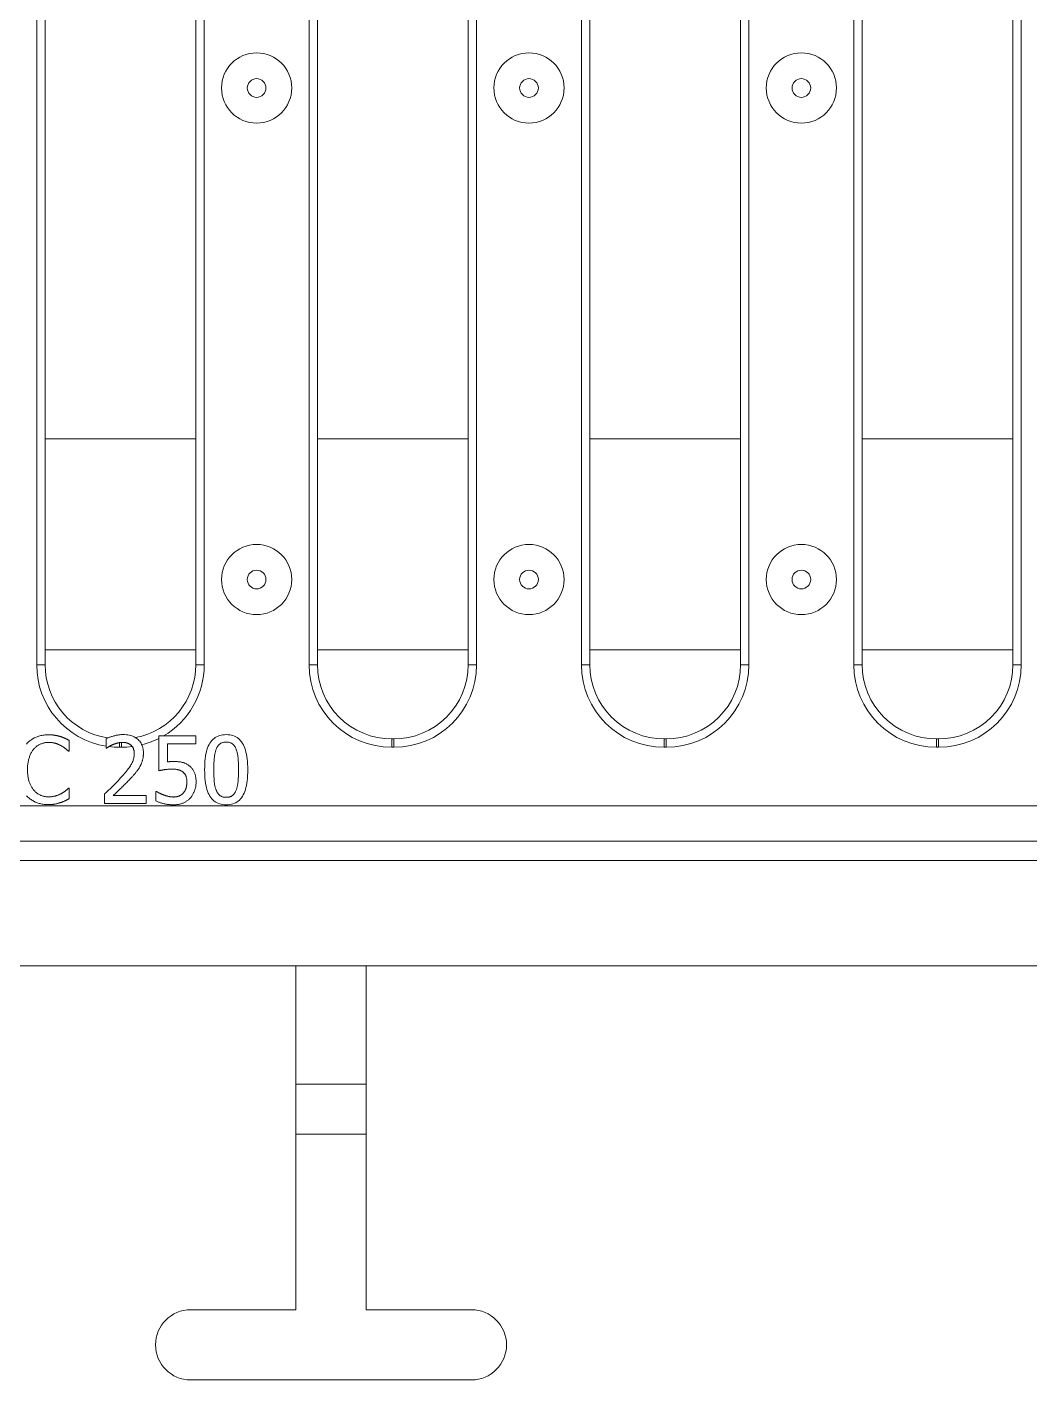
# Model space of a CAD drawing. Header units: inches. Extents: x -98 to 40, y -24 to 18.
# Drawn here: x -2.82 to 0.752, y 6.105 to 10.921 of the extents above; entities that cross this region are included whole.
import ezdxf

# ---------------------------------------------------------------- set-up
doc = ezdxf.new("R2010")
doc.units = ezdxf.units.IN
doc.header["$MEASUREMENT"] = 0

# ---------------------------------------------------------------- blocks, each defined once
blk = doc.blocks.new('A$C322A4C80')
at = {"lineweight": 0}
for p, q in [((1.6417, 4.7346), (1.6417, 0.6273)), ((1.6717, 0.6273), (1.6717, 4.7346)), ((2.2083, 0.6273), (2.2083, 4.7346)), ((2.2383, 0.6273), (2.2383, 4.7346)), ((2.6117, 4.7346), (2.6117, 0.6273)), ((2.6417, 0.6273), (2.6417, 4.7346)), ((3.1783, 0.6273), (3.1783, 4.7346)), ((3.2083, 0.6273), (3.2083, 4.7346)), ((3.5817, 4.7346), (3.5817, 0.6273)), ((3.6117, 0.6273), (3.6117, 4.7346)), ((4.1483, 0.6273), (4.1483, 4.7346)), ((4.1783, 0.6273), (4.1783, 4.7346)), ((4.5517, 4.7346), (4.5517, 0.6273)), ((4.5817, 0.6273), (4.5817, 4.7346)), ((5.1183, 0.6273), (5.1183, 4.7346)), ((5.1483, 0.6273), (5.1483, 4.7346)), ((1.6417, 0.6273), (1.6717, 0.6273)), ((2.2383, 0.6273), (2.2083, 0.6273)), ((2.6117, 0.6273), (2.6417, 0.6273)), ((3.2083, 0.6273), (3.1783, 0.6273)), ((3.5817, 0.6273), (3.6117, 0.6273)), ((4.1783, 0.6273), (4.1483, 0.6273)), ((4.5517, 0.6273), (4.5817, 0.6273)), ((5.1483, 0.6273), (5.1183, 0.6273)), ((1.7577, 0.3581), (1.7577, 0.3196)), ((1.8888, 0.3305), (1.8888, 0.3647)), ((1.9361, 0.3338), (1.9361, 0.3503)), ((1.9439, 0.3338), (1.9439, 0.3512)), ((2.0763, 0.2504), (2.0763, 0.3741)), ((2.0763, 0.3741), (2.2079, 0.3741)), ((2.2079, 0.3459), (2.1072, 0.3459)), ((2.1072, 0.3459), (2.1072, 0.2819)), ((2.2079, 0.3741), (2.2079, 0.3459)), ((2.9061, 0.3338), (2.9061, 0.3638)), ((2.9061, 0.3638), (2.9139, 0.3638)), ((2.9139, 0.3338), (2.9139, 0.3638)), ((3.8761, 0.3338), (3.8761, 0.3638)), ((3.8761, 0.3638), (3.8839, 0.3638)), ((3.8839, 0.3338), (3.8839, 0.3638)), ((4.8461, 0.3338), (4.8461, 0.3638)), ((4.8461, 0.3638), (4.8539, 0.3638)), ((4.8539, 0.3338), (4.8539, 0.3638)), ((1.7577, 0.3196), (1.7552, 0.3196)), ((1.8905, 0.3305), (1.8888, 0.3305)), ((1.9439, 0.3338), (1.9361, 0.3338)), ((2.9139, 0.3338), (2.9061, 0.3338)), ((3.8839, 0.3338), (3.8761, 0.3338)), ((4.8539, 0.3338), (4.8461, 0.3338)), ((1.7553, 0.1885), (1.7577, 0.1885)), ((1.7577, 0.1885), (1.7577, 0.1504)), ((1.8837, 0.1341), (1.8837, 0.1681)), ((1.9139, 0.1619), (2.0317, 0.1619)), ((2.0317, 0.1619), (2.0317, 0.1341)), ((2.0663, 0.1426), (2.0663, 0.1767)), ((2.0663, 0.1767), (2.0687, 0.1767)), ((0, 0.125), (19.94, 0.125)), ((2.0317, 0.1341), (1.8837, 0.1341)), ((0.0153, 0), (19.9247, 0))]:
    blk.add_line(p, q, dxfattribs=at)
at = {"lineweight": 0, "flags": 128}
for points in [[(1.6717, 0.6273), (1.6727, 0.6041), (1.6758, 0.581), (1.6809, 0.5582), (1.6879, 0.5361), (1.697, 0.5146), (1.7079, 0.494), (1.7205, 0.4745), (1.7348, 0.4562), (1.7508, 0.4392), (1.7681, 0.4236), (1.7867, 0.4097), (1.8065, 0.3975), (1.8274, 0.387), (1.8491, 0.3784), (1.8713, 0.3718), (1.8941, 0.3671)], [(1.9935, 0.3685), (2.0158, 0.3737), (2.0374, 0.3807), (2.0584, 0.3897), (2.0785, 0.4004), (2.0977, 0.4128), (2.1156, 0.4267), (2.1324, 0.4423), (2.1477, 0.4592), (2.1615, 0.4773), (2.1736, 0.4966), (2.1841, 0.5169), (2.1927, 0.538), (2.1995, 0.5597), (2.2044, 0.582), (2.2073, 0.6046), (2.2083, 0.6273)], [(2.6417, 0.6273), (2.643, 0.6015), (2.6468, 0.5758), (2.6531, 0.5506), (2.6618, 0.5263), (2.6729, 0.5028), (2.6863, 0.4806), (2.7017, 0.4598), (2.7192, 0.4407), (2.7385, 0.4233), (2.7593, 0.4079), (2.7816, 0.3947), (2.8051, 0.3837), (2.8295, 0.375), (2.8546, 0.3688), (2.8803, 0.365), (2.9061, 0.3638)], [(2.9139, 0.3638), (2.9397, 0.3651), (2.9654, 0.3688), (2.9906, 0.3751), (3.015, 0.3837), (3.0385, 0.3947), (3.0608, 0.408), (3.0816, 0.4234), (3.1008, 0.4407), (3.1183, 0.4599), (3.1338, 0.4807), (3.1471, 0.5029), (3.1582, 0.5264), (3.167, 0.5508), (3.1732, 0.5758), (3.177, 0.6015), (3.1783, 0.6273)], [(3.6117, 0.6273), (3.613, 0.6015), (3.6168, 0.5758), (3.6231, 0.5506), (3.6318, 0.5263), (3.6429, 0.5028), (3.6563, 0.4806), (3.6717, 0.4598), (3.6892, 0.4407), (3.7085, 0.4233), (3.7293, 0.4079), (3.7516, 0.3947), (3.7751, 0.3837), (3.7995, 0.375), (3.8246, 0.3688), (3.8503, 0.365), (3.8761, 0.3638)], [(3.8839, 0.3638), (3.9097, 0.3651), (3.9354, 0.3688), (3.9606, 0.3751), (3.985, 0.3837), (4.0085, 0.3947), (4.0308, 0.408), (4.0516, 0.4234), (4.0708, 0.4407), (4.0883, 0.4599), (4.1038, 0.4807), (4.1171, 0.5029), (4.1282, 0.5264), (4.137, 0.5508), (4.1432, 0.5758), (4.147, 0.6015), (4.1483, 0.6273)], [(4.5817, 0.6273), (4.583, 0.6015), (4.5868, 0.5758), (4.5931, 0.5506), (4.6018, 0.5263), (4.6129, 0.5028), (4.6263, 0.4806), (4.6417, 0.4598), (4.6592, 0.4407), (4.6785, 0.4233), (4.6993, 0.4079), (4.7216, 0.3947), (4.7451, 0.3837), (4.7695, 0.375), (4.7946, 0.3688), (4.8203, 0.365), (4.8461, 0.3638)], [(4.8539, 0.3638), (4.8797, 0.3651), (4.9054, 0.3688), (4.9306, 0.3751), (4.955, 0.3837), (4.9785, 0.3947), (5.0008, 0.408), (5.0216, 0.4234), (5.0408, 0.4407), (5.0583, 0.4599), (5.0738, 0.4807), (5.0871, 0.5029), (5.0982, 0.5264), (5.107, 0.5508), (5.1132, 0.5758), (5.117, 0.6015), (5.1183, 0.6273)], [(1.6056, 0.3453), (1.608, 0.3479), (1.6105, 0.3505), (1.6131, 0.3529), (1.6158, 0.3552), (1.6185, 0.3574), (1.6213, 0.3595), (1.6242, 0.3615), (1.6271, 0.3634), (1.6301, 0.3652), (1.6332, 0.3669), (1.6364, 0.3684), (1.6396, 0.3699), (1.6429, 0.3712), (1.6463, 0.3725), (1.6497, 0.3736), (1.6532, 0.3746), (1.6568, 0.3755), (1.6604, 0.3762), (1.6641, 0.3769), (1.6679, 0.3774), (1.6717, 0.3778), (1.6756, 0.3781), (1.6796, 0.3783), (1.6836, 0.3784)], [(1.6834, 0.3511), (1.6808, 0.3511), (1.6783, 0.351), (1.6758, 0.3507), (1.6733, 0.3504), (1.6709, 0.35), (1.6684, 0.3495), (1.666, 0.349), (1.6636, 0.3483), (1.6613, 0.3476), (1.6589, 0.3467), (1.6566, 0.3458), (1.6543, 0.3448), (1.652, 0.3437), (1.6498, 0.3425), (1.6477, 0.3413), (1.6455, 0.34), (1.6435, 0.3385), (1.6414, 0.337), (1.6395, 0.3355), (1.6375, 0.3338), (1.6357, 0.3321), (1.6338, 0.3303), (1.632, 0.3284), (1.6303, 0.3264)], [(1.7281, 0.3397), (1.7266, 0.3405), (1.725, 0.3413), (1.7234, 0.3421), (1.7218, 0.3428), (1.7202, 0.3435), (1.7186, 0.3442), (1.7169, 0.3449), (1.7152, 0.3456), (1.7135, 0.3462), (1.7117, 0.3468), (1.71, 0.3474), (1.7082, 0.3479), (1.7064, 0.3484), (1.7045, 0.3489), (1.7026, 0.3493), (1.7006, 0.3497), (1.6986, 0.35), (1.6966, 0.3503), (1.6945, 0.3506), (1.6924, 0.3508), (1.6902, 0.3509), (1.688, 0.351), (1.6857, 0.3511), (1.6834, 0.3511)], [(1.6836, 0.3784), (1.6856, 0.3783), (1.6876, 0.3783), (1.6895, 0.3782), (1.6915, 0.3782), (1.6934, 0.3781), (1.6953, 0.3779), (1.6972, 0.3778), (1.699, 0.3776), (1.7008, 0.3774), (1.7027, 0.3771), (1.7045, 0.3769), (1.7062, 0.3766), (1.708, 0.3763), (1.7097, 0.376), (1.7114, 0.3757), (1.7131, 0.3753), (1.7148, 0.375), (1.7164, 0.3746), (1.718, 0.3742), (1.7196, 0.3738), (1.7212, 0.3734), (1.7228, 0.373), (1.7243, 0.3726), (1.7258, 0.3721)], [(1.7258, 0.3721), (1.7271, 0.3717), (1.7284, 0.3713), (1.7297, 0.3708), (1.731, 0.3703), (1.7323, 0.3698), (1.7336, 0.3693), (1.735, 0.3688), (1.7363, 0.3683), (1.7376, 0.3677), (1.739, 0.3672), (1.7403, 0.3666), (1.7416, 0.366), (1.743, 0.3654), (1.7443, 0.3648), (1.7457, 0.3642), (1.747, 0.3635), (1.7483, 0.3629), (1.7497, 0.3622), (1.751, 0.3616), (1.7524, 0.3609), (1.7537, 0.3602), (1.755, 0.3595), (1.7564, 0.3588), (1.7577, 0.3581)], [(1.7552, 0.3196), (1.7544, 0.3203), (1.7537, 0.321), (1.7529, 0.3217), (1.752, 0.3224), (1.7512, 0.3231), (1.7503, 0.3239), (1.7494, 0.3247), (1.7484, 0.3255), (1.7474, 0.3263), (1.7464, 0.3272), (1.7453, 0.3281), (1.7443, 0.329), (1.7431, 0.3299), (1.742, 0.3308), (1.7408, 0.3317), (1.7395, 0.3326), (1.7382, 0.3335), (1.7369, 0.3344), (1.7356, 0.3352), (1.7341, 0.3361), (1.7327, 0.337), (1.7312, 0.3379), (1.7297, 0.3388), (1.7281, 0.3397)], [(1.8888, 0.3647), (1.8905, 0.3655), (1.8923, 0.3664), (1.8942, 0.3672), (1.8963, 0.368), (1.8984, 0.3688), (1.9007, 0.3696), (1.903, 0.3704), (1.9055, 0.3712), (1.9081, 0.372), (1.9108, 0.3728), (1.9136, 0.3736), (1.9165, 0.3744), (1.9194, 0.3751), (1.9224, 0.3758), (1.9253, 0.3765), (1.9281, 0.377), (1.931, 0.3775), (1.9338, 0.3779), (1.9366, 0.3783), (1.9394, 0.3786), (1.9421, 0.3788), (1.9449, 0.379), (1.9476, 0.3791), (1.9502, 0.3791)], [(1.9139, 0.3437), (1.9127, 0.3433), (1.9116, 0.3428), (1.9105, 0.3423), (1.9094, 0.3418), (1.9083, 0.3413), (1.9072, 0.3407), (1.9061, 0.3402), (1.905, 0.3396), (1.9039, 0.339), (1.9028, 0.3384), (1.9018, 0.3378), (1.9007, 0.3371), (1.8997, 0.3365), (1.8987, 0.3359), (1.8977, 0.3353), (1.8968, 0.3347), (1.8959, 0.3341), (1.895, 0.3335), (1.8942, 0.333), (1.8934, 0.3325), (1.8926, 0.3319), (1.8919, 0.3315), (1.8912, 0.331), (1.8905, 0.3305)], [(1.9479, 0.3513), (1.9465, 0.3513), (1.945, 0.3513), (1.9436, 0.3512), (1.9422, 0.3511), (1.9407, 0.3509), (1.9393, 0.3508), (1.9378, 0.3506), (1.9364, 0.3504), (1.9349, 0.3501), (1.9335, 0.3498), (1.932, 0.3495), (1.9306, 0.3492), (1.9291, 0.3488), (1.9277, 0.3484), (1.9263, 0.348), (1.9248, 0.3476), (1.9234, 0.3472), (1.922, 0.3467), (1.9206, 0.3463), (1.9193, 0.3458), (1.9179, 0.3453), (1.9165, 0.3448), (1.9152, 0.3443), (1.9139, 0.3437)], [(1.9773, 0.3416), (1.9763, 0.3424), (1.9753, 0.3431), (1.9743, 0.3439), (1.9733, 0.3446), (1.9723, 0.3452), (1.9712, 0.3459), (1.9701, 0.3464), (1.969, 0.347), (1.9678, 0.3475), (1.9666, 0.348), (1.9654, 0.3485), (1.9642, 0.3489), (1.963, 0.3493), (1.9617, 0.3496), (1.9604, 0.35), (1.9591, 0.3502), (1.9578, 0.3505), (1.9564, 0.3507), (1.9551, 0.3509), (1.9537, 0.3511), (1.9523, 0.3512), (1.9508, 0.3513), (1.9494, 0.3513), (1.9479, 0.3513)], [(1.9502, 0.3791), (1.9557, 0.379), (1.961, 0.3786), (1.9661, 0.378), (1.971, 0.3772), (1.9757, 0.376), (1.9802, 0.3747), (1.9845, 0.3731), (1.9886, 0.3712), (1.9924, 0.3691), (1.9961, 0.3668), (1.9996, 0.3642), (2.0028, 0.3613), (2.0059, 0.3583), (2.0086, 0.3551), (2.0111, 0.3517), (2.0134, 0.3481), (2.0153, 0.3443), (2.0171, 0.3404), (2.0185, 0.3363), (2.0197, 0.332), (2.0206, 0.3276), (2.0213, 0.323), (2.0217, 0.3182), (2.0218, 0.3132)], [(1.9891, 0.3115), (1.9891, 0.3131), (1.989, 0.3148), (1.9889, 0.3163), (1.9888, 0.3179), (1.9886, 0.3194), (1.9883, 0.3209), (1.9881, 0.3224), (1.9877, 0.3238), (1.9874, 0.3252), (1.987, 0.3265), (1.9865, 0.3279), (1.986, 0.3291), (1.9855, 0.3304), (1.9849, 0.3316), (1.9843, 0.3328), (1.9837, 0.3339), (1.983, 0.335), (1.9823, 0.3361), (1.9815, 0.3371), (1.9807, 0.3381), (1.9799, 0.339), (1.9791, 0.3399), (1.9782, 0.3408), (1.9773, 0.3416)], [(2.2398, 0.2539), (2.24, 0.2645), (2.2403, 0.2746), (2.241, 0.2842), (2.2419, 0.2933), (2.2431, 0.302), (2.2445, 0.3101), (2.2462, 0.3178), (2.2482, 0.325), (2.2504, 0.3317), (2.2529, 0.3379), (2.2556, 0.3436), (2.2586, 0.3489), (2.2619, 0.3537), (2.2654, 0.3581), (2.2693, 0.362), (2.2734, 0.3656), (2.2778, 0.3687), (2.2825, 0.3714), (2.2875, 0.3737), (2.2927, 0.3756), (2.2983, 0.3771), (2.3041, 0.3781), (2.3102, 0.3787), (2.3166, 0.3789)], [(2.2809, 0.327), (2.2817, 0.3291), (2.2826, 0.331), (2.2836, 0.3329), (2.2846, 0.3347), (2.2857, 0.3364), (2.2868, 0.3381), (2.288, 0.3396), (2.2892, 0.3411), (2.2905, 0.3424), (2.2918, 0.3437), (2.2932, 0.3449), (2.2946, 0.346), (2.296, 0.347), (2.2976, 0.3479), (2.2992, 0.3487), (2.3009, 0.3495), (2.3026, 0.3501), (2.3044, 0.3507), (2.3063, 0.3512), (2.3082, 0.3516), (2.3102, 0.3519), (2.3123, 0.3521), (2.3144, 0.3522), (2.3166, 0.3523)], [(2.3166, 0.3789), (2.3231, 0.3787), (2.3292, 0.3781), (2.3351, 0.377), (2.3406, 0.3755), (2.3459, 0.3735), (2.3509, 0.3712), (2.3556, 0.3683), (2.36, 0.3651), (2.3641, 0.3614), (2.3679, 0.3573), (2.3715, 0.3528), (2.3747, 0.3478), (2.3777, 0.3424), (2.3804, 0.3366), (2.3828, 0.3303), (2.385, 0.3236), (2.387, 0.3164), (2.3886, 0.3088), (2.39, 0.3008), (2.3912, 0.2923), (2.3921, 0.2834), (2.3928, 0.2741), (2.3931, 0.2643), (2.3933, 0.2541)], [(2.3166, 0.3523), (2.3188, 0.3522), (2.321, 0.3521), (2.323, 0.3519), (2.325, 0.3516), (2.327, 0.3512), (2.3288, 0.3507), (2.3306, 0.3501), (2.3323, 0.3495), (2.334, 0.3487), (2.3356, 0.3479), (2.3371, 0.347), (2.3385, 0.346), (2.3399, 0.3449), (2.3412, 0.3437), (2.3425, 0.3424), (2.3438, 0.3411), (2.345, 0.3397), (2.3461, 0.3382), (2.3472, 0.3366), (2.3482, 0.3349), (2.3492, 0.3332), (2.3501, 0.3313), (2.351, 0.3294), (2.3518, 0.3274)], [(1.6303, 0.3264), (1.6286, 0.3243), (1.627, 0.3222), (1.6255, 0.3199), (1.624, 0.3176), (1.6226, 0.3151), (1.6213, 0.3126), (1.62, 0.31), (1.6188, 0.3073), (1.6176, 0.3045), (1.6165, 0.3016), (1.6155, 0.2987), (1.6145, 0.2956), (1.6136, 0.2925), (1.6128, 0.2893), (1.6121, 0.286), (1.6114, 0.2827), (1.6108, 0.2793), (1.6103, 0.2759), (1.6099, 0.2724), (1.6095, 0.2688), (1.6092, 0.2652), (1.6091, 0.2615), (1.6089, 0.2577), (1.6089, 0.2539)], [(1.9417, 0.2259), (1.9461, 0.2308), (1.9503, 0.2356), (1.9543, 0.2402), (1.958, 0.2446), (1.9615, 0.2489), (1.9647, 0.253), (1.9677, 0.2569), (1.9705, 0.2607), (1.973, 0.2643), (1.9753, 0.2677), (1.9773, 0.271), (1.9791, 0.2741), (1.9807, 0.2771), (1.9822, 0.2802), (1.9835, 0.2832), (1.9847, 0.2863), (1.9857, 0.2894), (1.9866, 0.2925), (1.9874, 0.2956), (1.988, 0.2987), (1.9885, 0.3019), (1.9888, 0.3051), (1.9891, 0.3082), (1.9891, 0.3115)], [(2.0218, 0.3132), (2.0218, 0.3109), (2.0217, 0.3085), (2.0216, 0.3062), (2.0214, 0.304), (2.0212, 0.3018), (2.021, 0.2996), (2.0207, 0.2974), (2.0203, 0.2953), (2.0199, 0.2932), (2.0195, 0.2912), (2.019, 0.2891), (2.0185, 0.2871), (2.0179, 0.2852), (2.0173, 0.2832), (2.0167, 0.2813), (2.016, 0.2794), (2.0153, 0.2776), (2.0146, 0.2757), (2.0138, 0.2739), (2.013, 0.2721), (2.0121, 0.2703), (2.0112, 0.2686), (2.0103, 0.2669), (2.0094, 0.2652)], [(2.2725, 0.2539), (2.2725, 0.2578), (2.2725, 0.2616), (2.2726, 0.2653), (2.2727, 0.269), (2.2728, 0.2726), (2.2729, 0.2762), (2.2731, 0.2797), (2.2733, 0.2831), (2.2735, 0.2864), (2.2737, 0.2897), (2.274, 0.2929), (2.2742, 0.2961), (2.2746, 0.2992), (2.2749, 0.3021), (2.2753, 0.305), (2.2758, 0.3078), (2.2762, 0.3105), (2.2768, 0.3132), (2.2773, 0.3157), (2.278, 0.3181), (2.2786, 0.3205), (2.2793, 0.3227), (2.2801, 0.3249), (2.2809, 0.327)], [(2.3518, 0.3274), (2.3526, 0.3253), (2.3534, 0.3231), (2.3541, 0.3209), (2.3548, 0.3186), (2.3554, 0.3162), (2.356, 0.3137), (2.3565, 0.3111), (2.357, 0.3084), (2.3575, 0.3057), (2.3579, 0.3029), (2.3583, 0.3), (2.3587, 0.297), (2.359, 0.2939), (2.3592, 0.2907), (2.3595, 0.2875), (2.3597, 0.2841), (2.3599, 0.2807), (2.3601, 0.2771), (2.3603, 0.2735), (2.3604, 0.2698), (2.3605, 0.266), (2.3605, 0.2621), (2.3606, 0.2581), (2.3606, 0.2541)], [(1.6089, 0.2539), (1.6089, 0.2498), (1.6091, 0.2458), (1.6093, 0.242), (1.6096, 0.2382), (1.6099, 0.2345), (1.6104, 0.2309), (1.6109, 0.2274), (1.6115, 0.224), (1.6122, 0.2207), (1.613, 0.2175), (1.6139, 0.2144), (1.6148, 0.2114), (1.6158, 0.2085), (1.6169, 0.2056), (1.6181, 0.2028), (1.6193, 0.2001), (1.6205, 0.1975), (1.6219, 0.195), (1.6232, 0.1925), (1.6247, 0.1901), (1.6262, 0.1878), (1.6278, 0.1856), (1.6294, 0.1834), (1.6311, 0.1813)], [(2.0094, 0.2652), (2.0084, 0.2634), (2.0073, 0.2617), (2.0063, 0.2599), (2.0052, 0.2582), (2.004, 0.2564), (2.0029, 0.2547), (2.0017, 0.253), (2.0004, 0.2512), (1.9991, 0.2495), (1.9978, 0.2478), (1.9964, 0.2461), (1.9951, 0.2444), (1.9936, 0.2426), (1.9922, 0.2409), (1.9908, 0.2392), (1.9893, 0.2375), (1.9879, 0.2358), (1.9864, 0.2341), (1.9849, 0.2325), (1.9834, 0.2308), (1.9819, 0.2291), (1.9803, 0.2274), (1.9788, 0.2258), (1.9773, 0.2241)], [(2.1237, 0.2562), (2.1215, 0.2562), (2.1193, 0.2562), (2.1171, 0.2561), (2.1149, 0.256), (2.1127, 0.2559), (2.1105, 0.2557), (2.1083, 0.2555), (2.1061, 0.2553), (2.1039, 0.2551), (2.1017, 0.2548), (2.0995, 0.2545), (2.0974, 0.2542), (2.0952, 0.2538), (2.0931, 0.2535), (2.0911, 0.2532), (2.0892, 0.2528), (2.0873, 0.2525), (2.0855, 0.2522), (2.0838, 0.2519), (2.0821, 0.2516), (2.0806, 0.2513), (2.0791, 0.251), (2.0776, 0.2507), (2.0763, 0.2504)], [(2.1072, 0.2819), (2.1082, 0.282), (2.1091, 0.2821), (2.1101, 0.2822), (2.111, 0.2824), (2.112, 0.2825), (2.113, 0.2825), (2.1139, 0.2826), (2.1149, 0.2827), (2.1158, 0.2828), (2.1168, 0.2828), (2.1177, 0.2829), (2.1187, 0.283), (2.1196, 0.283), (2.1205, 0.283), (2.1214, 0.2831), (2.1223, 0.2831), (2.1232, 0.2831), (2.1241, 0.2832), (2.1249, 0.2832), (2.1257, 0.2832), (2.1266, 0.2832), (2.1274, 0.2832), (2.1282, 0.2832), (2.129, 0.2832)], [(2.163, 0.2451), (2.1618, 0.2461), (2.1606, 0.247), (2.1594, 0.2479), (2.1581, 0.2488), (2.1568, 0.2495), (2.1554, 0.2503), (2.1539, 0.251), (2.1525, 0.2516), (2.1509, 0.2522), (2.1494, 0.2527), (2.1477, 0.2532), (2.1461, 0.2537), (2.1444, 0.2541), (2.1426, 0.2545), (2.1409, 0.2548), (2.1391, 0.2551), (2.1373, 0.2554), (2.1354, 0.2556), (2.1336, 0.2558), (2.1316, 0.2559), (2.1297, 0.2561), (2.1277, 0.2561), (2.1257, 0.2562), (2.1237, 0.2562)], [(2.129, 0.2832), (2.132, 0.2832), (2.135, 0.2832), (2.1378, 0.2831), (2.1406, 0.2829), (2.1434, 0.2827), (2.146, 0.2825), (2.1486, 0.2822), (2.151, 0.2819), (2.1534, 0.2816), (2.1558, 0.2812), (2.158, 0.2807), (2.1602, 0.2802), (2.1623, 0.2797), (2.1644, 0.2791), (2.1665, 0.2784), (2.1686, 0.2776), (2.1706, 0.2767), (2.1726, 0.2757), (2.1747, 0.2747), (2.1767, 0.2736), (2.1787, 0.2724), (2.1807, 0.2711), (2.1826, 0.2697), (2.1846, 0.2683)], [(2.1766, 0.2105), (2.1766, 0.2126), (2.1765, 0.2147), (2.1764, 0.2166), (2.1762, 0.2185), (2.176, 0.2204), (2.1757, 0.2222), (2.1754, 0.2239), (2.1751, 0.2256), (2.1746, 0.2271), (2.1742, 0.2287), (2.1737, 0.2301), (2.1731, 0.2315), (2.1725, 0.2329), (2.1719, 0.2342), (2.1712, 0.2354), (2.1704, 0.2367), (2.1697, 0.2378), (2.1688, 0.239), (2.168, 0.2401), (2.1671, 0.2412), (2.1661, 0.2422), (2.1651, 0.2432), (2.1641, 0.2442), (2.163, 0.2451)], [(2.1846, 0.2683), (2.1865, 0.2667), (2.1884, 0.2652), (2.1902, 0.2635), (2.1919, 0.2618), (2.1935, 0.26), (2.1951, 0.2582), (2.1966, 0.2562), (2.198, 0.2543), (2.1993, 0.2522), (2.2006, 0.2501), (2.2018, 0.2479), (2.2029, 0.2457), (2.2039, 0.2434), (2.2048, 0.2409), (2.2057, 0.2384), (2.2064, 0.2357), (2.2071, 0.2329), (2.2077, 0.2301), (2.2082, 0.227), (2.2086, 0.2239), (2.2089, 0.2207), (2.2091, 0.2173), (2.2092, 0.2139), (2.2093, 0.2103)], [(2.3166, 0.129), (2.3102, 0.1292), (2.304, 0.1299), (2.2981, 0.1309), (2.2925, 0.1324), (2.2872, 0.1344), (2.2822, 0.1367), (2.2775, 0.1395), (2.2731, 0.1427), (2.269, 0.1464), (2.2652, 0.1504), (2.2616, 0.1549), (2.2584, 0.1598), (2.2554, 0.1652), (2.2527, 0.171), (2.2503, 0.1773), (2.2481, 0.184), (2.2461, 0.1912), (2.2445, 0.1988), (2.243, 0.2068), (2.2419, 0.2153), (2.241, 0.2243), (2.2403, 0.2337), (2.24, 0.2436), (2.2398, 0.2539)], [(2.2807, 0.1815), (2.2798, 0.1838), (2.2791, 0.186), (2.2784, 0.1884), (2.2777, 0.1908), (2.2771, 0.1932), (2.2765, 0.1957), (2.276, 0.1982), (2.2755, 0.2008), (2.275, 0.2034), (2.2747, 0.2061), (2.2743, 0.2089), (2.2741, 0.2117), (2.2738, 0.2146), (2.2736, 0.2175), (2.2734, 0.2207), (2.2732, 0.2239), (2.273, 0.2272), (2.2729, 0.2307), (2.2728, 0.2343), (2.2727, 0.238), (2.2726, 0.2418), (2.2725, 0.2457), (2.2725, 0.2497), (2.2725, 0.2539)], [(2.3933, 0.2541), (2.3931, 0.2436), (2.3928, 0.2335), (2.3921, 0.2239), (2.3912, 0.2148), (2.39, 0.2062), (2.3886, 0.1981), (2.3869, 0.1904), (2.3849, 0.1832), (2.3827, 0.1765), (2.3802, 0.1703), (2.3775, 0.1645), (2.3745, 0.1593), (2.3712, 0.1544), (2.3677, 0.15), (2.3639, 0.146), (2.3597, 0.1425), (2.3553, 0.1393), (2.3507, 0.1366), (2.3457, 0.1343), (2.3404, 0.1324), (2.3349, 0.1309), (2.3291, 0.1299), (2.323, 0.1292), (2.3166, 0.129)], [(2.3606, 0.2541), (2.3606, 0.25), (2.3605, 0.246), (2.3605, 0.2421), (2.3604, 0.2383), (2.3603, 0.2346), (2.3601, 0.231), (2.3599, 0.2274), (2.3597, 0.224), (2.3595, 0.2206), (2.3592, 0.2174), (2.359, 0.2142), (2.3587, 0.2111), (2.3583, 0.2081), (2.3579, 0.2052), (2.3575, 0.2024), (2.3571, 0.1996), (2.3566, 0.197), (2.356, 0.1944), (2.3555, 0.1919), (2.3549, 0.1896), (2.3542, 0.1873), (2.3535, 0.1851), (2.3528, 0.183), (2.352, 0.1809)], [(1.8837, 0.1681), (1.8864, 0.1706), (1.889, 0.1731), (1.8916, 0.1755), (1.8941, 0.178), (1.8967, 0.1804), (1.8992, 0.1828), (1.9017, 0.1852), (1.9042, 0.1876), (1.9066, 0.19), (1.9091, 0.1923), (1.9115, 0.1947), (1.9139, 0.197), (1.9162, 0.1993), (1.9186, 0.2017), (1.9209, 0.204), (1.9233, 0.2064), (1.9256, 0.2088), (1.9279, 0.2112), (1.9302, 0.2136), (1.9325, 0.216), (1.9348, 0.2185), (1.9371, 0.2209), (1.9394, 0.2234), (1.9417, 0.2259)], [(1.9773, 0.2241), (1.9747, 0.2214), (1.9721, 0.2186), (1.9695, 0.2158), (1.9668, 0.213), (1.964, 0.2101), (1.9612, 0.2073), (1.9584, 0.2044), (1.9555, 0.2016), (1.9526, 0.1987), (1.9496, 0.1958), (1.9466, 0.1928), (1.9435, 0.1899), (1.9405, 0.187), (1.9375, 0.1842), (1.9347, 0.1815), (1.932, 0.1789), (1.9293, 0.1764), (1.9268, 0.174), (1.9244, 0.1718), (1.9221, 0.1696), (1.9199, 0.1675), (1.9178, 0.1655), (1.9158, 0.1637), (1.9139, 0.1619)], [(2.1644, 0.1714), (2.1653, 0.1726), (2.1663, 0.1739), (2.1672, 0.1752), (2.1681, 0.1765), (2.1689, 0.1778), (2.1697, 0.1792), (2.1704, 0.1806), (2.1711, 0.182), (2.1718, 0.1835), (2.1724, 0.185), (2.173, 0.1866), (2.1735, 0.1881), (2.174, 0.1898), (2.1745, 0.1914), (2.1749, 0.1931), (2.1752, 0.1949), (2.1756, 0.1967), (2.1758, 0.1985), (2.1761, 0.2004), (2.1763, 0.2023), (2.1764, 0.2043), (2.1765, 0.2063), (2.1766, 0.2084), (2.1766, 0.2105)], [(2.2093, 0.2103), (2.2092, 0.2074), (2.2091, 0.2046), (2.2089, 0.2018), (2.2087, 0.1991), (2.2083, 0.1963), (2.2079, 0.1936), (2.2074, 0.191), (2.2068, 0.1884), (2.2062, 0.1858), (2.2054, 0.1832), (2.2046, 0.1807), (2.2037, 0.1782), (2.2028, 0.1758), (2.2018, 0.1734), (2.2007, 0.1711), (2.1995, 0.1688), (2.1983, 0.1666), (2.1971, 0.1644), (2.1957, 0.1623), (2.1943, 0.1602), (2.1929, 0.1582), (2.1913, 0.1563), (2.1897, 0.1544), (2.1881, 0.1526)], [(1.683, 0.1298), (1.6791, 0.1299), (1.6753, 0.13), (1.6716, 0.1303), (1.6678, 0.1307), (1.6642, 0.1312), (1.6606, 0.1318), (1.657, 0.1325), (1.6535, 0.1333), (1.65, 0.1342), (1.6466, 0.1353), (1.6432, 0.1364), (1.6399, 0.1377), (1.6367, 0.139), (1.6335, 0.1405), (1.6304, 0.1421), (1.6274, 0.1438), (1.6244, 0.1456), (1.6215, 0.1475), (1.6187, 0.1495), (1.616, 0.1517), (1.6133, 0.1539), (1.6107, 0.1563), (1.6082, 0.1587), (1.6058, 0.1613)], [(1.6311, 0.1813), (1.6328, 0.1794), (1.6345, 0.1775), (1.6363, 0.1758), (1.6382, 0.1741), (1.6401, 0.1725), (1.642, 0.1709), (1.644, 0.1695), (1.6461, 0.1681), (1.6482, 0.1668), (1.6503, 0.1656), (1.6525, 0.1645), (1.6547, 0.1634), (1.657, 0.1625), (1.6593, 0.1616), (1.6616, 0.1608), (1.6639, 0.1601), (1.6663, 0.1595), (1.6686, 0.1589), (1.671, 0.1585), (1.6735, 0.1581), (1.6759, 0.1578), (1.6784, 0.1576), (1.6809, 0.1575), (1.6834, 0.1574)], [(1.6834, 0.1574), (1.6857, 0.1574), (1.6879, 0.1575), (1.6902, 0.1576), (1.6924, 0.1578), (1.6945, 0.158), (1.6967, 0.1583), (1.6988, 0.1586), (1.7009, 0.1589), (1.703, 0.1593), (1.705, 0.1598), (1.707, 0.1603), (1.709, 0.1608), (1.7109, 0.1614), (1.7128, 0.162), (1.7147, 0.1626), (1.7165, 0.1633), (1.7183, 0.1639), (1.7201, 0.1646), (1.7218, 0.1654), (1.7235, 0.1661), (1.7251, 0.1669), (1.7268, 0.1676), (1.7283, 0.1684), (1.7299, 0.1693)], [(1.7577, 0.1504), (1.7564, 0.1498), (1.7551, 0.1492), (1.7538, 0.1486), (1.7525, 0.148), (1.7512, 0.1474), (1.75, 0.1468), (1.7487, 0.1462), (1.7475, 0.1456), (1.7463, 0.145), (1.7451, 0.1445), (1.7439, 0.1439), (1.7427, 0.1433), (1.7415, 0.1427), (1.7403, 0.1422), (1.739, 0.1416), (1.7377, 0.1411), (1.7364, 0.1405), (1.735, 0.14), (1.7335, 0.1394), (1.7321, 0.1389), (1.7306, 0.1384), (1.729, 0.1378), (1.7274, 0.1373), (1.7258, 0.1368)], [(1.7299, 0.1693), (1.7313, 0.1701), (1.7327, 0.171), (1.7341, 0.1718), (1.7355, 0.1727), (1.7368, 0.1735), (1.7381, 0.1744), (1.7393, 0.1752), (1.7405, 0.1761), (1.7417, 0.177), (1.7429, 0.1778), (1.744, 0.1787), (1.7451, 0.1796), (1.7462, 0.1805), (1.7472, 0.1813), (1.7482, 0.1821), (1.7492, 0.1829), (1.7501, 0.1837), (1.7509, 0.1844), (1.7518, 0.1852), (1.7526, 0.1859), (1.7533, 0.1866), (1.754, 0.1873), (1.7547, 0.1879), (1.7553, 0.1885)], [(2.0687, 0.1767), (2.0693, 0.1762), (2.07, 0.1757), (2.0707, 0.1753), (2.0715, 0.1748), (2.0723, 0.1743), (2.0732, 0.1738), (2.0741, 0.1732), (2.075, 0.1727), (2.076, 0.1721), (2.0771, 0.1716), (2.0781, 0.171), (2.0793, 0.1704), (2.0804, 0.1699), (2.0816, 0.1693), (2.0828, 0.1687), (2.084, 0.1682), (2.0853, 0.1676), (2.0865, 0.167), (2.0878, 0.1665), (2.0891, 0.166), (2.0904, 0.1654), (2.0918, 0.1649), (2.0932, 0.1644), (2.0945, 0.1638)], [(2.0945, 0.1638), (2.0961, 0.1633), (2.0977, 0.1628), (2.0992, 0.1623), (2.1007, 0.1618), (2.1022, 0.1613), (2.1037, 0.1609), (2.1051, 0.1605), (2.1065, 0.1601), (2.1079, 0.1597), (2.1093, 0.1593), (2.1106, 0.159), (2.1119, 0.1587), (2.1133, 0.1584), (2.1146, 0.1581), (2.116, 0.1579), (2.1174, 0.1577), (2.1189, 0.1575), (2.1203, 0.1573), (2.1218, 0.1572), (2.1234, 0.157), (2.1249, 0.1569), (2.1265, 0.1569), (2.1281, 0.1568), (2.1297, 0.1568)], [(2.1881, 0.1526), (2.1864, 0.1508), (2.1846, 0.149), (2.1827, 0.1474), (2.1808, 0.1458), (2.1788, 0.1443), (2.1767, 0.1428), (2.1746, 0.1414), (2.1724, 0.1401), (2.1701, 0.1388), (2.1678, 0.1376), (2.1654, 0.1364), (2.1629, 0.1353), (2.1604, 0.1343), (2.1578, 0.1334), (2.1551, 0.1326), (2.1525, 0.1318), (2.1497, 0.1312), (2.1469, 0.1306), (2.1441, 0.1301), (2.1412, 0.1297), (2.1383, 0.1294), (2.1353, 0.1292), (2.1322, 0.1291), (2.1292, 0.129)], [(2.1297, 0.1568), (2.1314, 0.1569), (2.133, 0.1569), (2.1346, 0.157), (2.1362, 0.1572), (2.1377, 0.1574), (2.1393, 0.1577), (2.1409, 0.158), (2.1424, 0.1584), (2.144, 0.1588), (2.1455, 0.1593), (2.1471, 0.1598), (2.1486, 0.1603), (2.1501, 0.1609), (2.1516, 0.1616), (2.153, 0.1623), (2.1544, 0.1631), (2.1558, 0.164), (2.1571, 0.1649), (2.1584, 0.1658), (2.1597, 0.1668), (2.1609, 0.1679), (2.1621, 0.169), (2.1632, 0.1702), (2.1644, 0.1714)], [(2.3166, 0.1557), (2.3143, 0.1557), (2.3121, 0.1559), (2.31, 0.1561), (2.3079, 0.1564), (2.3059, 0.1568), (2.304, 0.1573), (2.3021, 0.1579), (2.3004, 0.1586), (2.2986, 0.1594), (2.297, 0.1603), (2.2955, 0.1613), (2.294, 0.1624), (2.2926, 0.1635), (2.2912, 0.1648), (2.2899, 0.1661), (2.2887, 0.1675), (2.2875, 0.169), (2.2863, 0.1705), (2.2852, 0.1722), (2.2842, 0.1739), (2.2832, 0.1757), (2.2823, 0.1775), (2.2815, 0.1795), (2.2807, 0.1815)], [(2.352, 0.1809), (2.3512, 0.1789), (2.3503, 0.1769), (2.3494, 0.175), (2.3484, 0.1732), (2.3473, 0.1715), (2.3462, 0.1699), (2.3451, 0.1683), (2.3439, 0.1669), (2.3426, 0.1655), (2.3413, 0.1643), (2.3399, 0.1631), (2.3385, 0.162), (2.3371, 0.161), (2.3355, 0.1601), (2.3339, 0.1592), (2.3322, 0.1585), (2.3305, 0.1578), (2.3287, 0.1572), (2.3269, 0.1568), (2.325, 0.1564), (2.323, 0.1561), (2.3209, 0.1558), (2.3188, 0.1557), (2.3166, 0.1557)], [(1.7258, 0.1368), (1.724, 0.1362), (1.7223, 0.1357), (1.7206, 0.1352), (1.719, 0.1347), (1.7173, 0.1342), (1.7157, 0.1337), (1.7141, 0.1333), (1.7125, 0.1329), (1.7109, 0.1325), (1.7094, 0.1322), (1.7078, 0.1319), (1.7063, 0.1315), (1.7048, 0.1313), (1.7032, 0.131), (1.7015, 0.1308), (1.6998, 0.1306), (1.6979, 0.1304), (1.696, 0.1302), (1.694, 0.1301), (1.692, 0.13), (1.6899, 0.1299), (1.6876, 0.1298), (1.6854, 0.1298), (1.683, 0.1298)], [(2.1292, 0.129), (2.1263, 0.129), (2.1235, 0.1291), (2.1206, 0.1293), (2.1178, 0.1294), (2.115, 0.1297), (2.1121, 0.13), (2.1093, 0.1303), (2.1065, 0.1307), (2.1037, 0.1312), (2.1009, 0.1317), (2.0981, 0.1322), (2.0953, 0.1328), (2.0926, 0.1335), (2.0899, 0.1341), (2.0872, 0.1348), (2.0847, 0.1356), (2.0822, 0.1364), (2.0797, 0.1372), (2.0773, 0.138), (2.075, 0.1389), (2.0727, 0.1398), (2.0705, 0.1407), (2.0684, 0.1416), (2.0663, 0.1426)]]:
    blk.add_lwpolyline(points, dxfattribs=at)
at = {"lineweight": 0}
for centre, radius in [((2.425, 2.681), 0.125), ((3.395, 2.681), 0.125), ((4.365, 2.681), 0.125), ((2.425, 2.681), 0.0333), ((3.395, 2.681), 0.0333), ((4.365, 2.681), 0.0333), ((2.425, 0.931), 0.125), ((3.395, 0.931), 0.125), ((4.365, 0.931), 0.125), ((2.425, 0.931), 0.0333), ((3.395, 0.931), 0.0333), ((4.365, 0.931), 0.0333)]:
    blk.add_circle(centre, radius, dxfattribs=at)
for centre, major_axis, start_param, end_param in [((1.9383, 0.6295), (-0.2476, -0.1647), 5.699763, 7.102765), ((1.9417, 0.6295), (0.2476, -0.1647), 5.831241, 6.866607), ((2.9083, 0.6295), (-0.2476, -0.1647), 5.699763, 7.263268), ((2.9117, 0.6295), (0.2476, -0.1647), 5.303103, 6.866607), ((3.8783, 0.6295), (-0.2476, -0.1647), 5.699763, 7.263268), ((3.8817, 0.6295), (0.2476, -0.1647), 5.303103, 6.866607), ((4.8483, 0.6295), (-0.2476, -0.1647), 5.699763, 7.263268), ((4.8517, 0.6295), (0.2476, -0.1647), 5.303103, 6.866607), ((1.9417, 0.6295), (0.2476, -0.1647), 5.54935, 5.766661), ((1.9383, 0.6295), (-0.2476, -0.1647), 0.854745, 0.980083), ((1.9417, 0.6295), (0.2476, -0.1647), 5.303103, 5.432539)]:
    blk.add_ellipse(centre, major_axis=major_axis, ratio=0.992126, start_param=start_param, end_param=end_param, dxfattribs=at)

msp = doc.modelspace()

# ---------------------------------------------------------------- linework, layer by layer
at = {"lineweight": 0}
for p, q in [((-2.21864, 9.45559), (-2.75527, 9.45559)), ((-1.24864, 9.45559), (-1.78527, 9.45559)), ((-0.27864, 9.45559), (-0.81527, 9.45559)), ((0.69136, 9.45559), (0.15473, 9.45559)), ((-2.21864, 8.70451), (-2.75527, 8.70451)), ((-1.24864, 8.70451), (-1.78527, 8.70451)), ((-0.27864, 8.70451), (-0.81527, 8.70451)), ((0.69136, 8.70451), (0.15473, 8.70451)), ((-44.48695, 7.95451), (35.51305, 7.95451)), ((-44.48695, 7.57951), (35.51305, 7.57951)), ((-1.86195, 7.57951), (-1.86195, 7.158)), ((-1.61195, 7.158), (-1.61195, 7.57951)), ((-1.86195, 7.158), (-1.61195, 7.158)), ((-1.86195, 6.98001), (-1.86195, 7.158)), ((-1.61195, 7.158), (-1.61195, 6.98001)), ((-1.86195, 6.98001), (-1.61195, 6.98001)), ((-1.86195, 6.98001), (-1.86195, 6.35501)), ((-1.61195, 6.35501), (-1.61195, 6.98001)), ((-1.86195, 6.35501), (-2.23695, 6.35501)), ((-1.23695, 6.35501), (-1.61195, 6.35501)), ((-2.36195, 6.23001), (-2.36195, 6.23001)), ((-1.11195, 6.23001), (-1.11195, 6.23001)), ((-2.23695, 6.10501), (-1.23695, 6.10501)), ((-2.23695, 6.10501), (-2.23695, 6.10501)), ((-1.23695, 6.10501), (-2.23695, 6.10501)), ((-1.23695, 6.10501), (-1.23695, 6.10501))]:
    msp.add_line(p, q, dxfattribs=at)
for centre, start, end in [((-2.23695, 6.23001), 90, 270), ((-1.23695, 6.23001), 270, 90), ((-2.23695, 6.23001), 180, 270), ((-1.23695, 6.23001), 270, 0)]:
    msp.add_arc(centre, 0.125, start, end, dxfattribs=at)

# ---------------------------------------------------------------- block references
msp.add_blockref('A$C322A4C80', (-4.42695, 8.02355), dxfattribs=at)

doc.saveas('drawing.dxf')
